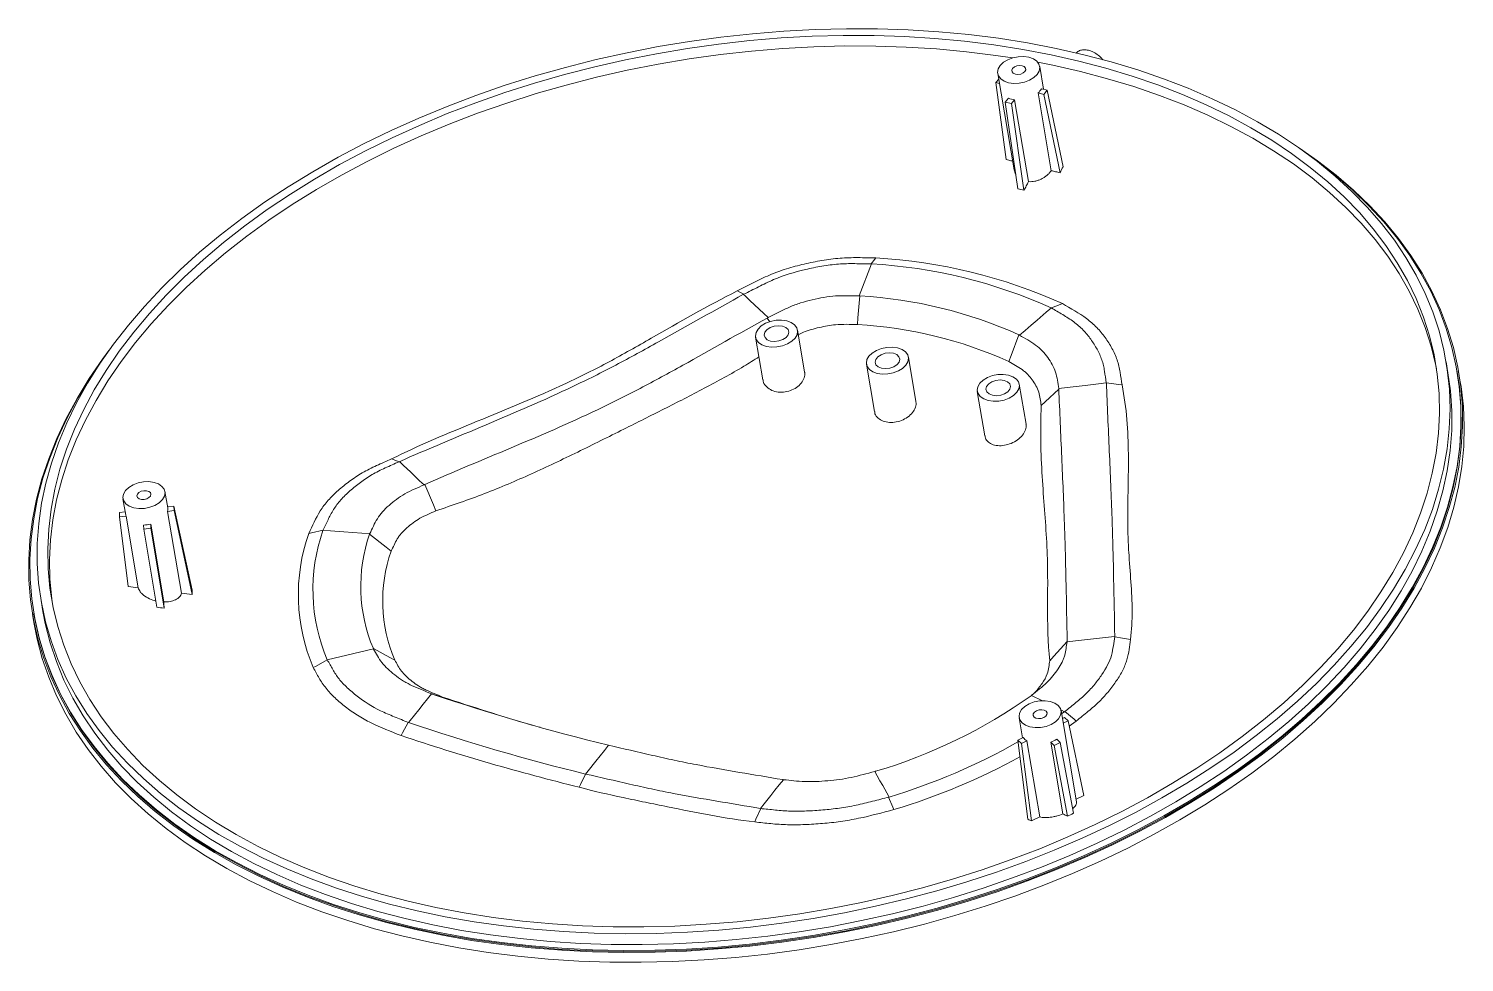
# Model space of a CAD drawing. Header units: inches. Extents: x -602 to 2189, y 557 to 1254.
# Drawn here: x 1111.8 to 1253.5, y 737.3 to 829.5 of the extents above; entities that cross this region are included whole.
import ezdxf

# ---------------------------------------------------------------- set-up
doc = ezdxf.new("R2010")
doc.units = ezdxf.units.IN

msp = doc.modelspace()

# ---------------------------------------------------------------- linework, layer by layer
at = {"color": 7, "linetype": 'Continuous', "lineweight": 15}
for p, q in [((1207.462, 825.054), (1209.077, 815.55)), ((1211.986, 823.501), (1211.602, 825.757)), ((1207.556, 824.498), (1207.28, 824.151)), ((1207.28, 824.151), (1207.63, 824.066)), ((1208.282, 816.559), (1207.28, 824.151)), ((1212.336, 823.416), (1211.774, 823.553)), ((1212.002, 822.997), (1212.336, 823.416)), ((1213.905, 815.847), (1212.336, 823.416)), ((1208.515, 822.618), (1208.206, 822.231)), ((1208.206, 822.231), (1208.814, 822.082)), ((1209.442, 813.675), (1208.206, 822.231)), ((1208.814, 822.082), (1209.123, 822.47)), ((1210.05, 813.526), (1208.814, 822.082)), ((1210.499, 814.376), (1209.123, 822.47)), ((1212.744, 815.458), (1211.439, 823.134)), ((1211.439, 823.134), (1212.002, 822.997)), ((1213.606, 815.257), (1212.002, 822.997)), ((1194.993, 806.258), (1193.775, 803.1)), ((1184.712, 800.913), (1184.948, 800.527)), ((1188.393, 795.604), (1187.692, 799.724)), ((1183.552, 799.02), (1184.269, 794.799)), ((1199.38, 792.68), (1198.638, 797.048)), ((1251.906, 795.509), (1251.723, 796.591)), ((1194.497, 796.344), (1195.289, 791.686)), ((1252.822, 795.554), (1252.804, 795.662)), ((1253.125, 794.604), (1252.96, 795.577)), ((1205.443, 793.668), (1206.192, 789.262)), ((1210.253, 790.437), (1209.584, 794.372)), ((1125.516, 782.155), (1125.24, 783.777)), ((1121.1, 783.073), (1121.375, 781.451)), ((1126.132, 782.335), (1125.498, 782.261)), ((1126.147, 781.898), (1126.132, 782.335)), ((1127.921, 774.048), (1126.132, 782.335)), ((1121.32, 781.775), (1120.745, 781.708)), ((1120.745, 781.708), (1120.759, 781.271)), ((1120.759, 781.271), (1121.401, 781.345)), ((1121.616, 774.387), (1120.759, 781.271)), ((1122.606, 774.256), (1121.401, 781.345)), ((1125.505, 781.823), (1126.147, 781.898)), ((1126.881, 773.73), (1125.505, 781.823)), ((1127.936, 773.611), (1126.147, 781.898)), ((1123.142, 780.469), (1123.155, 780.065)), ((1123.155, 780.065), (1123.849, 780.146)), ((1124.436, 772.357), (1123.155, 780.065)), ((1125.14, 772.874), (1123.836, 780.55)), ((1123.849, 780.146), (1123.836, 780.55)), ((1125.159, 772.263), (1123.849, 780.146)), ((1113.012, 773.013), (1113.196, 771.932)), ((1112.179, 771.648), (1112.345, 770.675)), ((1112.299, 771.78), (1112.317, 771.672)), ((1141.265, 767.175), (1145.841, 768.233)), ((1209.573, 761.444), (1209.911, 759.455)), ((1215.243, 753.15), (1213.713, 762.148)), ((1214.085, 762.05), (1213.769, 761.822)), ((1214.044, 761.464), (1213.846, 761.367)), ((1213.926, 760.894), (1214.403, 761.125)), ((1214.403, 761.125), (1214.044, 761.464)), ((1215.965, 753.769), (1214.403, 761.125)), ((1215.211, 761.12), (1214.51, 760.619)), ((1209.983, 759.49), (1209.434, 759.223)), ((1209.434, 759.223), (1209.794, 758.885)), ((1210.443, 751.414), (1209.434, 759.223)), ((1209.794, 758.885), (1210.342, 759.152)), ((1210.781, 751.249), (1209.794, 758.885)), ((1211.618, 751.645), (1210.342, 759.152)), ((1213.89, 751.94), (1212.685, 759.029)), ((1212.685, 759.029), (1213.017, 758.717)), ((1213.017, 758.717), (1213.611, 759.005)), ((1214.34, 751.719), (1213.017, 758.717)), ((1213.611, 759.005), (1213.279, 759.318)), ((1214.934, 752.008), (1213.611, 759.005)), ((1215.202, 753.388), (1215.965, 753.769))]:
    msp.add_line(p, q, dxfattribs=at)
at = {"color": 8, "linetype": 'Continuous', "lineweight": 15}
for p, q in [((1211.874, 763.111), (1210.788, 763.646)), ((1214.063, 762.034), (1213.739, 762.194))]:
    msp.add_line(p, q, dxfattribs=at)
at = {"color": 7, "linetype": 'Continuous', "lineweight": 15, "flags": 128}
for points in [[(1215.968, 826.912), (1213.212, 827.536), (1210.395, 828.075), (1207.522, 828.528), (1204.6, 828.894), (1201.633, 829.173), (1198.628, 829.363), (1195.591, 829.465), (1192.527, 829.479), (1189.443, 829.403), (1186.346, 829.239), (1183.24, 828.987), (1180.133, 828.648), (1177.03, 828.221), (1173.937, 827.708), (1170.862, 827.109), (1167.809, 826.427), (1164.785, 825.662), (1161.796, 824.816), (1158.848, 823.891), (1155.947, 822.888), (1153.098, 821.809), (1150.307, 820.657), (1147.58, 819.433), (1144.922, 818.141), (1142.338, 816.783), (1139.834, 815.361), (1137.414, 813.879), (1135.083, 812.338), (1132.846, 810.744), (1130.708, 809.097), (1128.672, 807.403), (1126.743, 805.663), (1124.924, 803.882), (1123.219, 802.063), (1121.632, 800.21), (1120.165, 798.327), (1118.822, 796.416), (1117.605, 794.483), (1116.517, 792.53), (1115.559, 790.562), (1114.734, 788.582), (1114.043, 786.595), (1113.488, 784.605), (1113.069, 782.614), (1112.788, 780.628), (1112.646, 778.651), (1112.642, 776.685), (1112.776, 774.736), (1113.048, 772.807), (1113.458, 770.901), (1114.005, 769.024), (1114.687, 767.177), (1115.504, 765.365), (1116.454, 763.592), (1117.534, 761.862), (1118.743, 760.176), (1120.079, 758.54), (1121.538, 756.956), (1123.118, 755.427), (1124.816, 753.956), (1126.628, 752.547), (1128.55, 751.201), (1130.58, 749.923), (1132.712, 748.713), (1134.943, 747.575), (1137.268, 746.511), (1139.682, 745.524), (1142.181, 744.614), (1144.76, 743.784), (1147.414, 743.035), (1150.137, 742.369), (1152.924, 741.788), (1155.77, 741.292), (1158.668, 740.882), (1161.613, 740.56), (1164.6, 740.325), (1167.622, 740.179), (1170.673, 740.121), (1173.747, 740.152), (1176.839, 740.272), (1179.941, 740.48), (1183.049, 740.776), (1186.154, 741.159), (1189.253, 741.629), (1192.338, 742.185), (1195.403, 742.825), (1198.442, 743.549), (1201.449, 744.355), (1204.418, 745.241), (1207.343, 746.205), (1210.219, 747.247), (1213.04, 748.362), (1215.8, 749.55), (1218.493, 750.808), (1221.115, 752.134), (1223.659, 753.524), (1226.122, 754.977), (1228.498, 756.488), (1230.782, 758.056), (1232.97, 759.677), (1235.058, 761.348), (1237.041, 763.066), (1238.915, 764.826), (1240.677, 766.627), (1242.324, 768.463), (1243.851, 770.332), (1245.257, 772.229), (1246.537, 774.152), (1247.69, 776.096), (1248.713, 778.057), (1249.605, 780.031), (1250.363, 782.015), (1250.986, 784.004), (1251.473, 785.995), (1251.823, 787.983), (1252.035, 789.966), (1252.108, 791.938), (1252.043, 793.896), (1251.84, 795.835), (1251.499, 797.753), (1251.02, 799.645), (1250.406, 801.508), (1249.656, 803.337), (1248.772, 805.13), (1247.757, 806.882), (1246.612, 808.591), (1245.339, 810.252), (1243.941, 811.863), (1242.421, 813.42), (1240.782, 814.92), (1239.027, 816.361), (1237.159, 817.738), (1235.183, 819.051), (1233.102, 820.295), (1230.92, 821.469), (1228.641, 822.57), (1226.271, 823.596), (1223.813, 824.545), (1221.274, 825.415), (1218.657, 826.205), (1215.968, 826.912)], [(1215.466, 826.284), (1212.732, 826.902), (1209.936, 827.436), (1207.086, 827.884), (1204.185, 828.245), (1201.24, 828.519), (1198.258, 828.704), (1195.243, 828.801), (1192.202, 828.81), (1189.142, 828.73), (1186.068, 828.561), (1182.986, 828.305), (1179.904, 827.96), (1176.826, 827.529), (1173.759, 827.012), (1170.71, 826.41), (1167.684, 825.724), (1164.688, 824.955), (1161.728, 824.106), (1158.808, 823.178), (1155.937, 822.172), (1153.118, 821.091), (1150.359, 819.937), (1147.664, 818.712), (1145.039, 817.419), (1142.489, 816.06), (1140.019, 814.638), (1137.635, 813.156), (1135.341, 811.617), (1133.141, 810.025), (1131.041, 808.381), (1129.044, 806.69), (1127.154, 804.954), (1125.375, 803.178), (1123.712, 801.365), (1122.166, 799.519), (1120.742, 797.643), (1119.442, 795.742), (1118.268, 793.818), (1117.224, 791.876), (1116.31, 789.92), (1115.53, 787.953), (1114.885, 785.98), (1114.375, 784.005), (1114.002, 782.032), (1113.767, 780.063), (1113.67, 778.105), (1113.711, 776.16), (1113.891, 774.232), (1114.209, 772.326), (1114.663, 770.445), (1115.255, 768.593), (1115.981, 766.773), (1116.841, 764.99), (1117.833, 763.246), (1118.955, 761.546), (1120.205, 759.893), (1121.579, 758.29), (1123.077, 756.741), (1124.693, 755.247), (1126.426, 753.814), (1128.272, 752.443), (1130.226, 751.137), (1132.285, 749.898), (1134.446, 748.73), (1136.702, 747.635), (1139.051, 746.615), (1141.487, 745.671), (1144.006, 744.807), (1146.601, 744.022), (1149.269, 743.32), (1152.003, 742.702), (1154.798, 742.168), (1157.649, 741.72), (1160.55, 741.359), (1163.495, 741.085), (1166.477, 740.9), (1169.492, 740.803), (1172.532, 740.794), (1175.593, 740.874), (1178.667, 741.043), (1181.748, 741.299), (1184.831, 741.644), (1187.909, 742.075), (1190.975, 742.592), (1194.025, 743.194), (1197.05, 743.88), (1200.047, 744.649), (1203.007, 745.498), (1205.926, 746.427), (1208.798, 747.432), (1211.616, 748.513), (1214.376, 749.667), (1217.071, 750.892), (1219.696, 752.185), (1222.246, 753.544), (1224.715, 754.966), (1227.1, 756.448), (1229.394, 757.987), (1231.594, 759.58), (1233.694, 761.223), (1235.691, 762.915), (1237.581, 764.65), (1239.359, 766.426), (1241.023, 768.239), (1242.569, 770.085), (1243.993, 771.961), (1245.293, 773.863), (1246.467, 775.786), (1247.511, 777.728), (1248.424, 779.684), (1249.205, 781.651), (1249.85, 783.624), (1250.36, 785.599), (1250.733, 787.573), (1250.968, 789.541), (1251.065, 791.499), (1251.023, 793.444), (1250.844, 795.372), (1250.526, 797.278), (1250.071, 799.159), (1249.48, 801.011), (1248.754, 802.831), (1247.894, 804.614), (1246.902, 806.358), (1245.78, 808.058), (1244.53, 809.711), (1243.155, 811.314), (1241.658, 812.864), (1240.041, 814.357), (1238.309, 815.79), (1236.463, 817.161), (1234.509, 818.467), (1232.449, 819.706), (1230.289, 820.874), (1228.032, 821.969), (1225.684, 822.989), (1223.248, 823.933), (1220.729, 824.798), (1218.134, 825.582), (1215.466, 826.284)], [(1208.91, 826.597), (1207.262, 826.845), (1204.361, 827.206), (1201.417, 827.48), (1198.434, 827.665), (1195.42, 827.762), (1192.379, 827.771), (1189.319, 827.691), (1186.245, 827.522), (1183.163, 827.266), (1180.08, 826.921), (1177.003, 826.49), (1173.936, 825.973), (1170.887, 825.371), (1167.861, 824.685), (1164.865, 823.916), (1161.904, 823.067), (1158.985, 822.138), (1156.113, 821.133), (1153.295, 820.052), (1150.536, 818.898), (1147.841, 817.673), (1145.215, 816.38), (1142.666, 815.021), (1140.196, 813.599), (1137.812, 812.117), (1135.517, 810.578), (1133.318, 808.985), (1131.217, 807.342), (1129.22, 805.65), (1127.331, 803.915), (1125.552, 802.139), (1123.888, 800.326), (1122.343, 798.48), (1120.918, 796.604), (1119.618, 794.702), (1118.445, 792.779), (1117.4, 790.837), (1116.487, 788.881), (1115.707, 786.914), (1115.061, 784.941), (1114.551, 782.966), (1114.179, 780.992), (1113.944, 779.024), (1113.847, 777.066), (1113.888, 775.121), (1114.068, 773.193), (1114.141, 772.671)], [(1210.535, 826.662), (1210.029, 826.735), (1209.489, 826.717), (1208.951, 826.61), (1208.454, 826.42), (1208.03, 826.162), (1207.708, 825.851), (1207.51, 825.511), (1207.451, 825.163), (1207.533, 824.832), (1207.751, 824.54), (1208.091, 824.307), (1208.529, 824.148), (1209.035, 824.076), (1209.576, 824.094), (1210.113, 824.201), (1210.61, 824.391), (1211.035, 824.649), (1211.356, 824.959), (1211.554, 825.3), (1211.613, 825.648), (1211.531, 825.979), (1211.313, 826.271), (1210.973, 826.504), (1210.535, 826.662)], [(1209.866, 825.824), (1209.608, 825.849), (1209.339, 825.807), (1209.098, 825.703), (1208.924, 825.554), (1208.842, 825.382), (1208.866, 825.214), (1208.991, 825.075), (1209.198, 824.986), (1209.456, 824.961), (1209.726, 825.004), (1209.966, 825.108), (1210.14, 825.257), (1210.222, 825.428), (1210.199, 825.597), (1210.074, 825.736), (1209.866, 825.824)], [(1215.643, 825.245), (1212.908, 825.863), (1211.416, 826.16)], [(1250.771, 795.894), (1250.703, 796.239), (1250.248, 798.12), (1249.657, 799.972), (1248.93, 801.792), (1248.07, 803.575), (1247.078, 805.319), (1245.956, 807.019), (1244.707, 808.672), (1243.332, 810.275), (1241.835, 811.824), (1240.218, 813.318), (1238.485, 814.751), (1236.64, 816.122), (1234.685, 817.428), (1232.626, 818.667), (1230.466, 819.834), (1228.209, 820.93), (1225.86, 821.95), (1223.424, 822.894), (1220.906, 823.758), (1218.31, 824.543), (1215.643, 825.245)], [(1119.709, 797.7), (1119.09, 796.861), (1117.767, 794.93), (1116.571, 792.977), (1115.504, 791.005), (1114.569, 789.019), (1113.767, 787.023), (1113.099, 785.019), (1112.567, 783.013), (1112.172, 781.008), (1111.915, 779.009), (1111.796, 777.018), (1111.816, 775.04), (1111.974, 773.079), (1112.271, 771.138), (1112.705, 769.222), (1113.275, 767.334), (1113.982, 765.478), (1114.822, 763.658), (1115.795, 761.876), (1116.899, 760.137), (1118.131, 758.444), (1119.49, 756.8), (1120.971, 755.209), (1122.574, 753.673), (1124.294, 752.196), (1126.127, 750.78), (1128.072, 749.429), (1130.123, 748.145), (1132.276, 746.929), (1134.528, 745.786), (1136.874, 744.717), (1139.31, 743.724), (1141.83, 742.809), (1144.43, 741.973), (1147.104, 741.22), (1149.848, 740.549), (1152.656, 739.962), (1155.523, 739.461), (1158.442, 739.047), (1161.409, 738.719), (1164.417, 738.479), (1167.46, 738.328), (1170.533, 738.266), (1173.63, 738.292), (1176.744, 738.406), (1179.87, 738.61), (1183.001, 738.901), (1186.131, 739.28), (1189.254, 739.745), (1192.364, 740.297), (1195.454, 740.933), (1198.52, 741.653), (1201.554, 742.454), (1204.552, 743.337), (1207.506, 744.298), (1210.411, 745.336), (1213.262, 746.449), (1216.053, 747.635), (1218.778, 748.891), (1221.433, 750.215), (1224.011, 751.605), (1226.508, 753.057), (1228.92, 754.569), (1231.24, 756.138), (1233.466, 757.76), (1235.591, 759.433), (1237.613, 761.154), (1239.528, 762.918), (1241.33, 764.723), (1243.018, 766.565), (1244.588, 768.44), (1246.036, 770.345), (1247.36, 772.276), (1248.557, 774.229), (1249.625, 776.201), (1250.562, 778.186), (1251.365, 780.183), (1252.034, 782.186), (1252.568, 784.192), (1252.964, 786.197), (1253.222, 788.197), (1253.342, 790.188), (1253.324, 792.166), (1253.167, 794.127), (1252.872, 796.068), (1252.439, 797.984), (1251.87, 799.873), (1251.165, 801.729), (1250.326, 803.55), (1249.354, 805.332), (1248.252, 807.071), (1247.02, 808.765), (1245.663, 810.409), (1244.183, 812.001), (1242.581, 813.537), (1240.863, 815.015), (1239.03, 816.431), (1237.246, 817.678)], [(1118.851, 796.459), (1117.849, 794.974), (1116.659, 793.026), (1115.597, 791.059), (1114.667, 789.078), (1113.869, 787.086), (1113.206, 785.088), (1112.678, 783.087), (1112.286, 781.087), (1112.032, 779.093), (1111.916, 777.108), (1111.938, 775.135), (1112.098, 773.179), (1112.395, 771.244), (1112.83, 769.333), (1113.401, 767.451), (1114.107, 765.6), (1114.947, 763.785), (1115.919, 762.008), (1117.021, 760.274), (1118.251, 758.586), (1119.607, 756.947), (1121.086, 755.36), (1122.685, 753.829), (1124.401, 752.356), (1126.231, 750.944), (1128.171, 749.597), (1130.217, 748.316), (1132.366, 747.105), (1134.612, 745.965), (1136.952, 744.898), (1139.382, 743.908), (1141.896, 742.995), (1144.489, 742.162), (1147.156, 741.411), (1149.893, 740.742), (1152.694, 740.157), (1155.553, 739.657), (1158.464, 739.243), (1161.423, 738.916), (1164.423, 738.677), (1167.459, 738.526), (1170.524, 738.463), (1173.612, 738.488), (1176.718, 738.602), (1179.835, 738.804), (1182.958, 739.094), (1186.08, 739.471), (1189.195, 739.935), (1192.297, 740.484), (1195.38, 741.118), (1198.438, 741.835), (1201.465, 742.634), (1204.455, 743.513), (1207.402, 744.471), (1210.3, 745.505), (1213.144, 746.614), (1215.929, 747.796), (1218.648, 749.048), (1221.297, 750.368), (1223.87, 751.752), (1226.362, 753.2), (1228.769, 754.707), (1231.085, 756.27), (1233.306, 757.888), (1235.428, 759.556), (1237.447, 761.271), (1239.359, 763.03), (1241.159, 764.829), (1242.845, 766.665), (1244.413, 768.535), (1245.86, 770.434), (1247.184, 772.36), (1248.381, 774.307), (1249.45, 776.273), (1250.387, 778.253), (1251.192, 780.245), (1251.863, 782.242), (1252.399, 784.243), (1252.798, 786.243), (1253.06, 788.238), (1253.183, 790.224), (1253.169, 792.197), (1253.017, 794.154), (1252.727, 796.09), (1252.3, 798.003), (1251.737, 799.887), (1251.038, 801.74), (1250.206, 803.557), (1249.241, 805.336), (1248.146, 807.072), (1246.923, 808.763), (1245.574, 810.405), (1244.101, 811.995), (1242.509, 813.529), (1240.799, 815.005), (1238.976, 816.42), (1238.465, 816.791)], [(1195.414, 806.849), (1195.322, 806.732), (1194.953, 806.26)], [(1181.755, 803.598), (1182.077, 803.433), (1182.399, 803.269)], [(1182.363, 803.249), (1182.533, 803.089), (1182.992, 802.657), (1183.451, 802.225), (1183.91, 801.792), (1184.369, 801.36), (1184.802, 800.952)], [(1193.833, 803.1), (1193.656, 800.915), (1193.604, 800.275)], [(1213.851, 802.34), (1213.637, 802.252), (1212.778, 801.901)], [(1212.749, 801.915), (1212.247, 801.484), (1211.349, 800.713), (1210.751, 800.199), (1210.153, 799.686), (1209.615, 799.224)], [(1184.619, 798.115), (1184.181, 798.273), (1183.841, 798.506), (1183.623, 798.799), (1183.541, 799.13), (1183.6, 799.478), (1183.798, 799.818), (1184.119, 800.128), (1184.544, 800.387), (1185.041, 800.576), (1185.578, 800.684), (1186.119, 800.702), (1186.625, 800.629), (1187.063, 800.471), (1187.403, 800.238), (1187.621, 799.946), (1187.703, 799.614), (1187.644, 799.267), (1187.446, 798.926), (1187.125, 798.616), (1186.7, 798.357), (1186.203, 798.168), (1185.666, 798.06), (1185.125, 798.042), (1184.619, 798.115)], [(1185.037, 798.639), (1184.708, 798.772), (1184.49, 798.978), (1184.408, 799.231), (1184.472, 799.501), (1184.676, 799.756), (1184.993, 799.964), (1185.386, 800.101), (1185.808, 800.15), (1186.207, 800.105), (1186.536, 799.972), (1186.754, 799.767), (1186.836, 799.513), (1186.772, 799.243), (1186.568, 798.989), (1186.251, 798.78), (1185.858, 798.643), (1185.436, 798.594), (1185.037, 798.639)], [(1195.565, 795.439), (1195.127, 795.597), (1194.787, 795.831), (1194.569, 796.123), (1194.486, 796.454), (1194.546, 796.802), (1194.743, 797.142), (1195.065, 797.452), (1195.489, 797.711), (1195.987, 797.9), (1196.524, 798.008), (1197.064, 798.026), (1197.571, 797.953), (1198.009, 797.795), (1198.348, 797.562), (1198.567, 797.27), (1198.649, 796.939), (1198.589, 796.591), (1198.392, 796.25), (1198.07, 795.94), (1197.646, 795.682), (1197.148, 795.492), (1196.611, 795.385), (1196.071, 795.367), (1195.565, 795.439)], [(1209.557, 799.259), (1208.783, 797.22), (1208.557, 796.623)], [(1195.983, 795.963), (1195.654, 796.096), (1195.435, 796.302), (1195.354, 796.555), (1195.418, 796.825), (1195.621, 797.08), (1195.939, 797.288), (1196.332, 797.425), (1196.754, 797.474), (1197.153, 797.43), (1197.481, 797.296), (1197.7, 797.091), (1197.782, 796.838), (1197.717, 796.567), (1197.514, 796.313), (1197.197, 796.104), (1196.804, 795.967), (1196.382, 795.918), (1195.983, 795.963)], [(1112.317, 771.672), (1112.409, 771.162), (1112.842, 769.25), (1113.411, 767.366), (1114.116, 765.513), (1114.955, 763.696), (1115.926, 761.918), (1117.028, 760.183), (1118.258, 758.493), (1119.614, 756.853), (1121.092, 755.264), (1122.692, 753.732), (1124.408, 752.257), (1126.238, 750.845), (1128.179, 749.496), (1130.226, 748.214), (1132.375, 747.001), (1134.623, 745.86), (1136.964, 744.793), (1139.395, 743.802), (1141.91, 742.889), (1144.505, 742.055), (1147.174, 741.303), (1149.912, 740.633), (1152.715, 740.048), (1155.575, 739.548), (1158.489, 739.134), (1161.45, 738.807), (1164.452, 738.568), (1167.489, 738.417), (1170.557, 738.354), (1173.647, 738.38), (1176.755, 738.495), (1179.875, 738.698), (1182.999, 738.989), (1186.123, 739.367), (1189.24, 739.831), (1192.344, 740.382), (1195.428, 741.016), (1198.488, 741.735), (1201.516, 742.535), (1204.508, 743.416), (1207.456, 744.375), (1210.356, 745.411), (1213.201, 746.522), (1215.986, 747.705), (1218.706, 748.959), (1221.356, 750.28), (1223.929, 751.667), (1226.421, 753.116), (1228.828, 754.625), (1231.144, 756.191), (1233.365, 757.81), (1235.487, 759.48), (1237.505, 761.197), (1239.415, 762.958), (1241.214, 764.759), (1242.899, 766.597), (1244.465, 768.469), (1245.911, 770.37), (1247.232, 772.297), (1248.427, 774.246), (1249.493, 776.214), (1250.428, 778.196), (1251.23, 780.189), (1251.898, 782.188), (1252.43, 784.19), (1252.825, 786.191), (1253.083, 788.187), (1253.203, 790.174), (1253.185, 792.148), (1253.029, 794.105), (1252.822, 795.554)], [(1113.196, 771.932), (1113.427, 770.736), (1113.907, 768.846), (1114.524, 766.986), (1115.275, 765.158), (1116.16, 763.367), (1117.176, 761.617), (1118.322, 759.911), (1119.595, 758.251), (1120.993, 756.643), (1122.513, 755.087), (1124.152, 753.589), (1125.907, 752.15), (1127.774, 750.774), (1129.749, 749.463), (1131.829, 748.221), (1134.01, 747.048), (1136.287, 745.948), (1138.656, 744.923), (1141.111, 743.975), (1143.649, 743.106), (1146.264, 742.317), (1148.951, 741.61), (1151.704, 740.987), (1154.519, 740.449), (1157.389, 739.996), (1160.309, 739.63), (1163.273, 739.351), (1166.276, 739.16), (1169.31, 739.058), (1172.371, 739.044), (1175.452, 739.118), (1178.547, 739.282), (1181.65, 739.533), (1184.755, 739.871), (1187.855, 740.297), (1190.945, 740.809), (1194.018, 741.405), (1197.069, 742.086), (1200.091, 742.849), (1203.078, 743.693), (1206.024, 744.617), (1208.924, 745.618), (1211.771, 746.694), (1214.561, 747.844), (1217.287, 749.065), (1219.944, 750.355), (1222.528, 751.711), (1225.032, 753.13), (1227.451, 754.61), (1229.782, 756.148), (1232.019, 757.74), (1234.158, 759.384), (1236.195, 761.076), (1238.126, 762.813), (1239.946, 764.591), (1241.652, 766.407), (1243.242, 768.258), (1244.711, 770.139), (1246.057, 772.047), (1247.277, 773.979), (1248.369, 775.929), (1249.33, 777.895), (1250.159, 779.873), (1250.854, 781.858), (1251.413, 783.847), (1251.836, 785.836), (1252.122, 787.82), (1252.27, 789.796), (1252.279, 791.761), (1252.151, 793.709), (1251.906, 795.509)], [(1206.51, 792.763), (1206.072, 792.922), (1205.733, 793.155), (1205.514, 793.447), (1205.432, 793.778), (1205.492, 794.126), (1205.689, 794.466), (1206.011, 794.777), (1206.435, 795.035), (1206.933, 795.225), (1207.47, 795.332), (1208.01, 795.35), (1208.516, 795.277), (1208.954, 795.119), (1209.294, 794.886), (1209.513, 794.594), (1209.595, 794.263), (1209.535, 793.915), (1209.338, 793.574), (1209.016, 793.264), (1208.592, 793.006), (1208.094, 792.816), (1207.557, 792.709), (1207.017, 792.691), (1206.51, 792.763)], [(1112.345, 770.675), (1112.635, 769.209), (1113.137, 767.306), (1113.775, 765.434), (1114.549, 763.594), (1115.455, 761.793), (1116.494, 760.032), (1117.662, 758.315), (1118.958, 756.646), (1120.378, 755.027), (1121.921, 753.463), (1123.582, 751.956), (1125.359, 750.509), (1127.249, 749.125), (1129.247, 747.806), (1131.35, 746.556), (1133.554, 745.376), (1135.854, 744.27), (1138.245, 743.238), (1140.724, 742.283), (1143.285, 741.408), (1145.923, 740.613), (1148.633, 739.901), (1151.41, 739.272), (1154.249, 738.728), (1157.143, 738.27), (1160.087, 737.898), (1163.075, 737.615), (1166.102, 737.419), (1169.162, 737.312), (1172.248, 737.294), (1175.354, 737.365), (1178.476, 737.524), (1181.605, 737.772), (1184.737, 738.107), (1187.864, 738.529), (1190.982, 739.038), (1194.084, 739.632), (1197.163, 740.311), (1200.214, 741.072), (1203.231, 741.915), (1206.207, 742.837), (1209.138, 743.837), (1212.017, 744.913), (1214.839, 746.064), (1217.598, 747.285), (1220.289, 748.576), (1222.906, 749.934), (1225.444, 751.355), (1227.899, 752.838), (1230.266, 754.379), (1232.539, 755.976), (1234.715, 757.624), (1236.79, 759.322), (1238.758, 761.065), (1240.617, 762.851), (1242.362, 764.675), (1243.991, 766.534), (1245.5, 768.425), (1246.886, 770.344), (1248.146, 772.287), (1249.278, 774.25), (1250.28, 776.23), (1251.15, 778.222), (1251.886, 780.222), (1252.487, 782.228), (1252.951, 784.234), (1253.277, 786.237), (1253.466, 788.233), (1253.516, 790.218), (1253.427, 792.189), (1253.2, 794.14), (1253.125, 794.604)], [(1206.928, 793.287), (1206.6, 793.42), (1206.381, 793.626), (1206.299, 793.879), (1206.364, 794.149), (1206.567, 794.404), (1206.884, 794.612), (1207.278, 794.749), (1207.699, 794.798), (1208.098, 794.754), (1208.427, 794.62), (1208.646, 794.415), (1208.728, 794.162), (1208.663, 793.892), (1208.46, 793.637), (1208.142, 793.428), (1207.749, 793.291), (1207.328, 793.242), (1206.928, 793.287)], [(1213.487, 793.897), (1212.148, 792.631), (1211.756, 792.261)], [(1218.177, 794.5), (1217.409, 794.411), (1216.08, 794.256), (1215.193, 794.152), (1214.307, 794.049), (1213.473, 793.952)], [(1219.727, 794.311), (1219.421, 794.352), (1218.176, 794.519)], [(1147.614, 787.001), (1147.761, 786.946), (1148.361, 786.721)], [(1148.384, 786.73), (1148.782, 786.356), (1149.471, 785.708), (1149.931, 785.276), (1150.391, 784.844), (1150.823, 784.438)], [(1121.089, 783.183), (1121.171, 782.851), (1121.389, 782.559), (1121.729, 782.326), (1122.167, 782.168), (1122.673, 782.095), (1123.214, 782.113), (1123.751, 782.221), (1124.248, 782.41), (1124.673, 782.669), (1124.994, 782.979), (1125.192, 783.319), (1125.251, 783.667), (1125.169, 783.998), (1124.951, 784.29), (1124.611, 784.524), (1124.173, 784.682), (1123.667, 784.754), (1123.127, 784.736), (1122.589, 784.629), (1122.092, 784.44), (1121.668, 784.181), (1121.346, 783.871), (1121.148, 783.53), (1121.089, 783.183)], [(1122.476, 783.344), (1122.535, 783.183), (1122.69, 783.059), (1122.918, 782.99), (1123.185, 782.988), (1123.449, 783.052), (1123.671, 783.173), (1123.817, 783.332), (1123.864, 783.506), (1123.805, 783.667), (1123.65, 783.791), (1123.422, 783.86), (1123.156, 783.862), (1122.891, 783.798), (1122.669, 783.677), (1122.524, 783.518), (1122.476, 783.344)], [(1150.89, 784.475), (1151.747, 782.464), (1151.997, 781.877)], [(1121.401, 781.345), (1121.386, 781.398), (1121.375, 781.451)], [(1139.447, 779.649), (1139.728, 779.713), (1140.853, 779.968)], [(1140.844, 779.942), (1141.585, 779.891), (1142.909, 779.8), (1143.792, 779.739), (1144.675, 779.678), (1145.468, 779.624)], [(1145.442, 779.569), (1147.089, 778.271), (1147.571, 777.891)], [(1145.82, 768.266), (1147.453, 767.396), (1147.931, 767.142)], [(1214.313, 768.983), (1212.982, 767.508), (1212.592, 767.077)], [(1219.011, 769.472), (1218.683, 769.434), (1217.797, 769.331), (1216.91, 769.228), (1216.024, 769.125), (1215.138, 769.022), (1214.301, 768.925)], [(1220.562, 769.165), (1219.787, 769.306), (1219.011, 769.447)], [(1139.884, 766.393), (1140.162, 766.544), (1141.275, 767.151)], [(1149.289, 760.969), (1149.457, 761.179), (1149.88, 761.709), (1150.303, 762.238), (1150.726, 762.768), (1151.149, 763.298), (1151.559, 763.811)], [(1151.629, 763.781), (1152.426, 763.555), (1152.658, 763.489)], [(1212.721, 760.781), (1213.145, 761.04), (1213.467, 761.35), (1213.665, 761.691), (1213.724, 762.038), (1213.642, 762.37), (1213.424, 762.662), (1213.084, 762.895), (1212.646, 763.053), (1212.14, 763.126), (1211.599, 763.108), (1211.062, 763), (1210.565, 762.811), (1210.14, 762.552), (1209.819, 762.242), (1209.621, 761.902), (1209.562, 761.554), (1209.644, 761.223), (1209.862, 760.931), (1210.202, 760.697), (1210.64, 760.539), (1211.146, 760.467), (1211.686, 760.485), (1212.224, 760.592), (1212.721, 760.781)], [(1212.002, 761.458), (1212.202, 761.594), (1212.317, 761.761), (1212.329, 761.933), (1212.236, 762.085), (1212.054, 762.192), (1211.808, 762.239), (1211.538, 762.219), (1211.283, 762.134), (1211.084, 761.998), (1210.969, 761.831), (1210.957, 761.659), (1211.049, 761.508), (1211.232, 761.4), (1211.477, 761.353), (1211.748, 761.373), (1212.002, 761.458)], [(1215.211, 761.12), (1214.988, 761.307), (1214.093, 762.055)], [(1148.56, 759.681), (1148.699, 759.941), (1149.255, 760.981)], [(1166.769, 755.883), (1167.024, 756.202), (1167.782, 757.152), (1168.205, 757.682), (1168.628, 758.211), (1169.033, 758.72)], [(1166.139, 754.589), (1166.261, 754.84), (1166.771, 755.882)], [(1196.728, 753.61), (1196.503, 754.014), (1196.1, 754.736), (1195.831, 755.217), (1195.562, 755.698), (1195.321, 756.131)], [(1184.03, 752.479), (1184.406, 752.95), (1185.042, 753.748), (1185.466, 754.28), (1185.89, 754.812), (1186.296, 755.321)], [(1197.211, 752.372), (1197.107, 752.617), (1196.69, 753.598)], [(1183.465, 751.151), (1183.582, 751.414), (1184.055, 752.475)]]:
    msp.add_lwpolyline(points, dxfattribs=at)
at = {"color": 7, "linetype": 'Continuous', "lineweight": 15}
for centre, radius, start, end in [((1210.439, 824.275), 1.517, 311.23669, 331.58988), ((1209.386, 824.863), 2.407, 248.79176, 263.73335), ((1192.503, 754.998), 51.933, 65.72775, 86.78649), ((1192.137, 756.117), 50.222, 65.76994, 86.77384), ((1191.233, 758.357), 44.819, 65.86792, 86.67471), ((1191.129, 757.715), 42.633, 65.87149, 86.6718), ((1124.68, 782.016), 0.848, 346.85245, 9.41819), ((1123.105, 783.809), 3.341, 270.63878, 282.64072), ((1156.709, 773.583), 18.297, 160.63751, 203.14144), ((1157.535, 774.102), 17.683, 160.71489, 203.12456), ((1160.346, 774.41), 15.772, 160.90746, 202.92962), ((1161.748, 772.985), 15.002, 160.91436, 202.9241), ((1180.449, 806.418), 52.444, 286.56968, 305.29491), ((1178.862, 812.932), 61.954, 286.76075, 299.59084), ((1210.96, 760.167), 1.189, 214.75797, 238.72505), ((1211.758, 761.692), 2.82, 289.20308, 302.64574), ((1178.643, 814.082), 64.442, 286.74629, 298.75664)]:
    msp.add_arc(centre, radius, start, end, dxfattribs=at)
for points, knots in [([(1215.22, 827.061), (1215.225, 827.072), (1215.286, 827.193), (1215.532, 827.326), (1215.935, 827.425), (1216.416, 827.371), (1216.918, 827.185), (1217.383, 826.876), (1217.696, 826.6), (1217.807, 826.431), (1217.821, 826.409)], [0, 0, 0, 0, 0.01557903, 0.17560525, 0.33568723, 0.49654059, 0.65649088, 0.81651736, 0.97659999, 1, 1, 1, 1]), ([(1208.282, 816.559), (1208.371, 816.536), (1208.589, 816.48), (1208.806, 816.424), (1208.934, 816.392)], [0, 0, 0, 0, 0.4121202, 1, 1, 1, 1]), ([(1209.082, 815.551), (1209.096, 815.471), (1209.123, 815.32), (1209.197, 815.187), (1209.232, 815.125)], [0, 0, 0, 0, 0.5289845, 1, 1, 1, 1]), ([(1210.499, 814.376), (1210.601, 814.369), (1210.705, 814.369), (1210.918, 814.383), (1211.026, 814.399), (1211.238, 814.443), (1211.344, 814.472), (1211.553, 814.544), (1211.656, 814.587), (1211.855, 814.684), (1211.951, 814.738), (1212.136, 814.858), (1212.225, 814.924), (1212.392, 815.063), (1212.47, 815.137), (1212.615, 815.292), (1212.683, 815.374), (1212.744, 815.458)], [0, 0, 0, 0, 0.125, 0.125, 0.25, 0.25, 0.375, 0.375, 0.5, 0.5, 0.625, 0.625, 0.75, 0.75, 0.875, 0.875, 1, 1, 1, 1]), ([(1212.744, 815.458), (1212.888, 815.424), (1213.031, 815.39), (1213.319, 815.324), (1213.462, 815.29), (1213.606, 815.257)], [0, 0, 0, 0, 0.5, 0.5, 1, 1, 1, 1]), ([(1181.743, 803.592), (1182.271, 803.851), (1182.791, 804.123), (1183.841, 804.652), (1184.372, 804.91), (1185.191, 805.26), (1185.468, 805.371), (1186.031, 805.578), (1186.318, 805.676), (1187.181, 805.949), (1187.761, 806.105), (1188.929, 806.378), (1189.516, 806.496), (1190.403, 806.644), (1190.699, 806.688), (1191.295, 806.764), (1191.594, 806.795), (1192.486, 806.865), (1193.074, 806.877), (1194.246, 806.87), (1194.83, 806.853), (1195.414, 806.849)], [0, 0, 0, 0, 0.125, 0.125, 0.25, 0.25, 0.3125, 0.3125, 0.375, 0.375, 0.5, 0.5, 0.625, 0.625, 0.6875, 0.6875, 0.75, 0.75, 0.875, 0.875, 1, 1, 1, 1]), ([(1182.377, 803.257), (1182.871, 803.496), (1183.355, 803.748), (1184.332, 804.242), (1184.826, 804.484), (1186.337, 805.131), (1187.389, 805.452), (1189.008, 805.829), (1189.556, 805.939), (1190.644, 806.121), (1191.188, 806.191), (1192, 806.254), (1192.27, 806.267), (1192.809, 806.281), (1193.079, 806.282), (1193.887, 806.276), (1194.424, 806.26), (1194.964, 806.26)], [0, 0, 0, 0, 0.125, 0.125, 0.25, 0.25, 0.5, 0.5, 0.625, 0.625, 0.75, 0.75, 0.8125, 0.8125, 0.875, 0.875, 1, 1, 1, 1]), ([(1147.614, 787.001), (1150.309, 788.328), (1153.166, 789.52), (1158.978, 791.911), (1161.935, 793.109), (1165.545, 794.789), (1166.262, 795.134), (1167.683, 795.847), (1168.387, 796.214), (1170.485, 797.338), (1171.868, 798.12), (1176.026, 800.494), (1178.808, 802.111), (1181.743, 803.592)], [0, 0, 0, 0, 0.25, 0.25, 0.5, 0.5, 0.5625, 0.5625, 0.625, 0.625, 0.75, 0.75, 1, 1, 1, 1]), ([(1148.359, 786.722), (1151.216, 787.975), (1154.08, 789.156), (1159.804, 791.566), (1162.663, 792.794), (1166.22, 794.484), (1166.93, 794.829), (1168.347, 795.538), (1169.053, 795.901), (1171.169, 797.011), (1172.573, 797.779), (1176.777, 800.115), (1179.568, 801.719), (1182.376, 803.257)], [0, 0, 0, 0, 0.25, 0.25, 0.5, 0.5, 0.5625, 0.5625, 0.625, 0.625, 0.75, 0.75, 1, 1, 1, 1]), ([(1184.802, 800.952), (1185.151, 801.124), (1185.494, 801.303), (1186.186, 801.655), (1186.534, 801.828), (1187.073, 802.064), (1187.256, 802.138), (1187.624, 802.275), (1187.81, 802.339), (1188.372, 802.517), (1188.752, 802.618), (1189.52, 802.797), (1189.909, 802.876), (1190.682, 803.006), (1191.068, 803.057), (1191.838, 803.116), (1192.222, 803.12), (1192.989, 803.113), (1193.372, 803.103), (1193.756, 803.101)], [0, 0, 0, 0, 0.125, 0.125, 0.25, 0.25, 0.3125, 0.3125, 0.375, 0.375, 0.5, 0.5, 0.625, 0.625, 0.75, 0.75, 0.875, 0.875, 1, 1, 1, 1]), ([(1213.851, 802.34), (1214.655, 801.845), (1215.498, 801.396), (1216.412, 800.72), (1216.587, 800.579), (1216.923, 800.284), (1217.084, 800.13), (1217.541, 799.656), (1217.813, 799.323), (1218.308, 798.634), (1218.532, 798.278), (1218.832, 797.728), (1218.925, 797.541), (1219.097, 797.16), (1219.174, 796.965), (1219.311, 796.571), (1219.369, 796.371), (1219.467, 795.965), (1219.507, 795.76), (1219.613, 795.14), (1219.663, 794.722), (1219.727, 794.311)], [0, 0, 0, 0, 0.25, 0.25, 0.3125, 0.3125, 0.375, 0.375, 0.5, 0.5, 0.625, 0.625, 0.6875, 0.6875, 0.75, 0.75, 0.8125, 0.8125, 0.875, 0.875, 1, 1, 1, 1]), ([(1150.89, 784.475), (1153.73, 785.718), (1156.578, 786.893), (1162.269, 789.29), (1165.112, 790.511), (1168.649, 792.191), (1169.355, 792.534), (1170.764, 793.239), (1171.466, 793.6), (1173.569, 794.703), (1174.966, 795.466), (1179.146, 797.788), (1181.921, 799.382), (1184.712, 800.913)], [0, 0, 0, 0, 0.25, 0.25, 0.5, 0.5, 0.5625, 0.5625, 0.625, 0.625, 0.75, 0.75, 1, 1, 1, 1]), ([(1212.753, 801.918), (1212.935, 801.802), (1213.12, 801.688), (1213.495, 801.465), (1213.683, 801.354), (1214.245, 801.019), (1214.614, 800.79), (1215.127, 800.415), (1215.291, 800.283), (1215.601, 800.012), (1215.748, 799.871), (1216.167, 799.436), (1216.417, 799.13), (1216.874, 798.492), (1217.082, 798.161), (1217.451, 797.484), (1217.609, 797.137), (1217.794, 796.598), (1217.847, 796.415), (1217.934, 796.043), (1217.97, 795.855), (1218.064, 795.285), (1218.109, 794.899), (1218.176, 794.519)], [0, 0, 0, 0, 0.0625, 0.0625, 0.125, 0.125, 0.25, 0.25, 0.3125, 0.3125, 0.375, 0.375, 0.5, 0.5, 0.625, 0.625, 0.75, 0.75, 0.8125, 0.8125, 0.875, 0.875, 1, 1, 1, 1]), ([(1193.604, 800.275), (1193.244, 800.282), (1192.525, 800.295), (1191.268, 800.268), (1189.833, 799.987), (1188.587, 799.664), (1187.934, 799.348), (1187.77, 799.269)], [0, 0, 0, 0, 0.1842566, 0.3687186, 0.6343091, 0.9080119, 1, 1, 1, 1]), ([(1209.615, 799.224), (1209.878, 799.059), (1210.15, 798.902), (1210.686, 798.582), (1210.953, 798.418), (1211.442, 798.065), (1211.66, 797.873), (1212.055, 797.461), (1212.231, 797.243), (1212.555, 796.788), (1212.704, 796.551), (1212.967, 796.068), (1213.08, 795.82), (1213.253, 795.307), (1213.307, 795.039), (1213.394, 794.497), (1213.429, 794.223), (1213.473, 793.952)], [0, 0, 0, 0, 0.125, 0.125, 0.25, 0.25, 0.375, 0.375, 0.5, 0.5, 0.625, 0.625, 0.75, 0.75, 0.875, 0.875, 1, 1, 1, 1]), ([(1183.884, 797.067), (1183.392, 796.758), (1181.641, 795.657), (1178.493, 793.963), (1174.517, 791.916), (1170.327, 789.835), (1165.995, 787.659), (1161.439, 785.501), (1156.812, 783.506), (1153.603, 782.421), (1151.997, 781.877)], [0, 0, 0, 0, 0.0484578, 0.1725605, 0.2970256, 0.4215707, 0.5657831, 0.7101248, 0.8548576, 1, 1, 1, 1]), ([(1211.756, 792.261), (1211.717, 792.485), (1211.688, 792.711), (1211.617, 793.163), (1211.575, 793.387), (1211.433, 793.818), (1211.338, 794.026), (1211.12, 794.423), (1210.999, 794.615), (1210.733, 794.989), (1210.588, 795.169), (1210.341, 795.425), (1210.253, 795.508), (1210.067, 795.667), (1209.968, 795.742), (1209.659, 795.958), (1209.439, 796.09), (1208.995, 796.353), (1208.772, 796.484), (1208.557, 796.623)], [0, 0, 0, 0, 0.125, 0.125, 0.25, 0.25, 0.375, 0.375, 0.5, 0.5, 0.625, 0.625, 0.6875, 0.6875, 0.75, 0.75, 0.875, 0.875, 1, 1, 1, 1]), ([(1184.289, 794.801), (1184.289, 794.764), (1184.29, 794.544), (1184.526, 794.189), (1184.981, 793.813), (1185.607, 793.601), (1186.303, 793.57), (1186.999, 793.721), (1187.618, 794.033), (1188.101, 794.476), (1188.376, 795), (1188.446, 795.395), (1188.391, 795.584), (1188.386, 795.603)], [0, 0, 0, 0, 0.0225689, 0.132239, 0.2412014, 0.348743, 0.4548031, 0.5599911, 0.6652846, 0.7715947, 0.879392, 0.9885097, 1, 1, 1, 1]), ([(1213.487, 793.897), (1213.576, 791.693), (1213.678, 789.426), (1213.874, 784.934), (1213.968, 782.709), (1214.06, 780.073), (1214.077, 779.553), (1214.109, 778.533), (1214.123, 778.031), (1214.162, 776.548), (1214.183, 775.587), (1214.241, 772.744), (1214.271, 770.898), (1214.313, 768.983)], [0, 0, 0, 0, 0.25, 0.25, 0.5, 0.5, 0.5625, 0.5625, 0.625, 0.625, 0.75, 0.75, 1, 1, 1, 1]), ([(1218.18, 794.519), (1218.271, 792.305), (1218.373, 790.025), (1218.57, 785.508), (1218.665, 783.271), (1218.758, 780.619), (1218.775, 780.096), (1218.807, 779.069), (1218.821, 778.565), (1218.86, 777.073), (1218.882, 776.107), (1218.939, 773.247), (1218.97, 771.391), (1219.012, 769.463)], [0, 0, 0, 0, 0.25, 0.25, 0.5, 0.5, 0.5625, 0.5625, 0.625, 0.625, 0.75, 0.75, 1, 1, 1, 1]), ([(1219.727, 794.311), (1220.188, 792.035), (1220.329, 789.741), (1220.379, 785.23), (1220.288, 783.012), (1220.295, 780.364), (1220.302, 779.841), (1220.337, 778.81), (1220.363, 778.302), (1220.456, 776.796), (1220.538, 775.817), (1220.737, 772.923), (1220.808, 771.054), (1220.562, 769.173)], [0, 0, 0, 0, 0.25, 0.25, 0.5, 0.5, 0.5625, 0.5625, 0.625, 0.625, 0.75, 0.75, 1, 1, 1, 1]), ([(1195.309, 791.688), (1195.309, 791.652), (1195.308, 791.441), (1195.539, 791.111), (1195.981, 790.772), (1196.591, 790.597), (1197.274, 790.598), (1197.965, 790.774), (1198.588, 791.107), (1199.078, 791.563), (1199.36, 792.089), (1199.433, 792.479), (1199.379, 792.661), (1199.374, 792.678)], [0, 0, 0, 0, 0.0223972, 0.1308876, 0.2380985, 0.344115, 0.4495602, 0.5552964, 0.6620454, 0.7700875, 0.8791423, 0.9884804, 1, 1, 1, 1]), ([(1212.592, 767.077), (1212.387, 768.838), (1212.372, 770.72), (1212.383, 773.669), (1212.392, 774.673), (1212.38, 776.203), (1212.371, 776.717), (1212.34, 777.75), (1212.317, 778.271), (1212.175, 780.888), (1211.981, 783.037), (1211.712, 787.513), (1211.638, 789.834), (1211.756, 792.261)], [0, 0, 0, 0, 0.25, 0.25, 0.375, 0.375, 0.4375, 0.4375, 0.5, 0.5, 0.75, 0.75, 1, 1, 1, 1]), ([(1206.211, 789.263), (1206.21, 789.231), (1206.207, 789.032), (1206.427, 788.73), (1206.852, 788.426), (1207.446, 788.284), (1208.119, 788.313), (1208.809, 788.513), (1209.438, 788.864), (1209.937, 789.332), (1210.225, 789.857), (1210.302, 790.241), (1210.251, 790.417), (1210.245, 790.436)], [0, 0, 0, 0, 0.0204486, 0.1272822, 0.2328404, 0.3379502, 0.4436128, 0.5505773, 0.6590354, 0.7685324, 0.8781448, 0.9868872, 1, 1, 1, 1]), ([(1139.447, 779.649), (1139.812, 780.382), (1140.123, 781.141), (1140.69, 782.042), (1140.813, 782.219), (1141.079, 782.569), (1141.221, 782.742), (1141.672, 783.249), (1142.001, 783.572), (1142.704, 784.196), (1143.077, 784.498), (1143.668, 784.935), (1143.871, 785.078), (1144.29, 785.356), (1144.507, 785.491), (1144.953, 785.751), (1145.182, 785.875), (1145.652, 786.114), (1145.892, 786.228), (1146.623, 786.563), (1147.123, 786.777), (1147.614, 787.001)], [0, 0, 0, 0, 0.25, 0.25, 0.3125, 0.3125, 0.375, 0.375, 0.5, 0.5, 0.625, 0.625, 0.6875, 0.6875, 0.75, 0.75, 0.8125, 0.8125, 0.875, 0.875, 1, 1, 1, 1]), ([(1148.361, 786.721), (1147.911, 786.513), (1147.448, 786.316), (1146.77, 786.006), (1146.546, 785.9), (1146.11, 785.68), (1145.899, 785.565), (1145.286, 785.207), (1144.904, 784.951), (1144.179, 784.414), (1143.833, 784.133), (1143.185, 783.557), (1142.883, 783.261), (1142.339, 782.647), (1142.097, 782.328), (1141.684, 781.664), (1141.51, 781.32), (1141.261, 780.803), (1141.18, 780.63), (1141.014, 780.286), (1140.928, 780.114), (1140.839, 779.943)], [0, 0, 0, 0, 0.125, 0.125, 0.1875, 0.1875, 0.25, 0.25, 0.375, 0.375, 0.5, 0.5, 0.625, 0.625, 0.75, 0.75, 0.875, 0.875, 0.9375, 0.9375, 1, 1, 1, 1]), ([(1145.468, 779.624), (1145.593, 779.868), (1145.707, 780.115), (1145.944, 780.608), (1146.067, 780.854), (1146.358, 781.329), (1146.53, 781.556), (1146.921, 781.994), (1147.138, 782.205), (1147.603, 782.614), (1147.851, 782.814), (1148.368, 783.195), (1148.64, 783.377), (1149.22, 783.711), (1149.534, 783.862), (1150.175, 784.152), (1150.502, 784.292), (1150.823, 784.438)], [0, 0, 0, 0, 0.125, 0.125, 0.25, 0.25, 0.375, 0.375, 0.5, 0.5, 0.625, 0.625, 0.75, 0.75, 0.875, 0.875, 1, 1, 1, 1]), ([(1151.997, 781.877), (1151.733, 781.754), (1151.462, 781.638), (1150.929, 781.398), (1150.667, 781.276), (1150.178, 780.998), (1149.951, 780.846), (1149.526, 780.531), (1149.325, 780.368), (1148.943, 780.033), (1148.764, 779.86), (1148.522, 779.586), (1148.446, 779.493), (1148.304, 779.301), (1148.24, 779.202), (1148.064, 778.904), (1147.966, 778.7), (1147.772, 778.293), (1147.677, 778.09), (1147.571, 777.891)], [0, 0, 0, 0, 0.125, 0.125, 0.25, 0.25, 0.375, 0.375, 0.5, 0.5, 0.625, 0.625, 0.6875, 0.6875, 0.75, 0.75, 0.875, 0.875, 1, 1, 1, 1]), ([(1122.606, 774.256), (1122.663, 774.124), (1122.755, 773.913), (1123.078, 773.571), (1123.54, 773.254), (1124.027, 773.059), (1124.298, 772.992), (1124.332, 772.984)], [0, 0, 0, 0, 0.24141794, 0.38671195, 0.67300434, 0.95892248, 1, 1, 1, 1]), ([(1125.14, 772.874), (1125.355, 772.869), (1125.563, 772.885), (1125.954, 772.958), (1126.13, 773.014), (1126.445, 773.165), (1126.575, 773.258), (1126.727, 773.421), (1126.77, 773.479), (1126.839, 773.601), (1126.864, 773.664), (1126.881, 773.73)], [0, 0, 0, 0, 0.25, 0.25, 0.5, 0.5, 0.75, 0.75, 0.875, 0.875, 1, 1, 1, 1]), ([(1151.559, 763.811), (1151.231, 763.95), (1150.896, 764.083), (1150.232, 764.354), (1149.902, 764.491), (1149.429, 764.715), (1149.276, 764.793), (1148.981, 764.956), (1148.84, 765.04), (1148.429, 765.3), (1148.174, 765.483), (1147.69, 765.863), (1147.459, 766.06), (1147.032, 766.462), (1146.836, 766.668), (1146.496, 767.095), (1146.357, 767.318), (1146.099, 767.769), (1145.978, 767.996), (1145.846, 768.221)], [0, 0, 0, 0, 0.125, 0.125, 0.25, 0.25, 0.3125, 0.3125, 0.375, 0.375, 0.5, 0.5, 0.625, 0.625, 0.75, 0.75, 0.875, 0.875, 1, 1, 1, 1]), ([(1214.301, 768.925), (1214.264, 768.705), (1214.237, 768.487), (1214.174, 768.049), (1214.139, 767.829), (1214.047, 767.494), (1214.01, 767.381), (1213.92, 767.157), (1213.869, 767.044), (1213.698, 766.707), (1213.561, 766.481), (1213.255, 766.03), (1213.087, 765.804), (1212.722, 765.358), (1212.525, 765.137), (1212.083, 764.705), (1211.835, 764.494), (1211.321, 764.075), (1211.058, 763.867), (1210.802, 763.656)], [0, 0, 0, 0, 0.125, 0.125, 0.25, 0.25, 0.3125, 0.3125, 0.375, 0.375, 0.5, 0.5, 0.625, 0.625, 0.75, 0.75, 0.875, 0.875, 1, 1, 1, 1]), ([(1219.01, 769.463), (1218.953, 769.152), (1218.917, 768.844), (1218.827, 768.225), (1218.772, 767.913), (1218.503, 766.975), (1218.169, 766.343), (1217.525, 765.391), (1217.288, 765.072), (1216.775, 764.444), (1216.495, 764.134), (1216.031, 763.678), (1215.869, 763.527), (1215.529, 763.228), (1215.352, 763.08), (1214.813, 762.638), (1214.442, 762.346), (1214.086, 762.049)], [0, 0, 0, 0, 0.125, 0.125, 0.25, 0.25, 0.5, 0.5, 0.625, 0.625, 0.75, 0.75, 0.8125, 0.8125, 0.875, 0.875, 1, 1, 1, 1]), ([(1220.562, 769.173), (1220.512, 768.835), (1220.474, 768.503), (1220.375, 767.839), (1220.312, 767.506), (1220.163, 766.999), (1220.103, 766.829), (1219.965, 766.486), (1219.885, 766.312), (1219.623, 765.792), (1219.417, 765.447), (1218.954, 764.759), (1218.7, 764.417), (1218.282, 763.905), (1218.136, 763.735), (1217.828, 763.396), (1217.666, 763.226), (1217.158, 762.725), (1216.786, 762.398), (1216.008, 761.754), (1215.604, 761.437), (1215.211, 761.12)], [0, 0, 0, 0, 0.125, 0.125, 0.25, 0.25, 0.3125, 0.3125, 0.375, 0.375, 0.5, 0.5, 0.625, 0.625, 0.6875, 0.6875, 0.75, 0.75, 0.875, 0.875, 1, 1, 1, 1]), ([(1149.286, 760.966), (1149.056, 761.065), (1148.824, 761.162), (1148.356, 761.352), (1148.121, 761.446), (1147.42, 761.732), (1146.956, 761.927), (1145.646, 762.56), (1144.891, 763.049), (1143.87, 763.849), (1143.546, 764.126), (1142.947, 764.691), (1142.673, 764.981), (1142.313, 765.43), (1142.202, 765.583), (1141.997, 765.892), (1141.902, 766.049), (1141.628, 766.522), (1141.459, 766.842), (1141.271, 767.157)], [0, 0, 0, 0, 0.0625, 0.0625, 0.125, 0.125, 0.25, 0.25, 0.5, 0.5, 0.625, 0.625, 0.75, 0.75, 0.8125, 0.8125, 0.875, 0.875, 1, 1, 1, 1]), ([(1147.931, 767.142), (1148.043, 766.955), (1148.143, 766.767), (1148.355, 766.394), (1148.466, 766.209), (1148.676, 765.94), (1148.753, 765.852), (1148.914, 765.679), (1148.999, 765.594), (1149.264, 765.345), (1149.452, 765.184), (1149.849, 764.872), (1150.058, 764.721), (1150.399, 764.507), (1150.517, 764.437), (1150.764, 764.302), (1150.893, 764.238), (1151.287, 764.053), (1151.561, 763.939), (1152.111, 763.715), (1152.388, 763.604), (1152.658, 763.489)], [0, 0, 0, 0, 0.125, 0.125, 0.25, 0.25, 0.3125, 0.3125, 0.375, 0.375, 0.5, 0.5, 0.625, 0.625, 0.6875, 0.6875, 0.75, 0.75, 0.875, 0.875, 1, 1, 1, 1]), ([(1210.78, 763.631), (1210.887, 763.724), (1211.325, 764.109), (1211.857, 764.832), (1212.367, 765.686), (1212.498, 766.425), (1212.561, 766.86), (1212.592, 767.077)], [0, 0, 0, 0, 0.0844506, 0.3463836, 0.6163172, 0.8077164, 1, 1, 1, 1]), ([(1148.56, 759.681), (1147.562, 760.085), (1146.53, 760.476), (1145.354, 761.051), (1145.125, 761.171), (1144.68, 761.42), (1144.462, 761.549), (1143.833, 761.947), (1143.443, 762.224), (1142.707, 762.798), (1142.361, 763.095), (1141.874, 763.555), (1141.718, 763.711), (1141.42, 764.029), (1141.278, 764.191), (1140.883, 764.682), (1140.662, 765.018), (1140.262, 765.7), (1140.08, 766.046), (1139.884, 766.393)], [0, 0, 0, 0, 0.25, 0.25, 0.3125, 0.3125, 0.375, 0.375, 0.5, 0.5, 0.625, 0.625, 0.6875, 0.6875, 0.75, 0.75, 0.875, 0.875, 1, 1, 1, 1]), ([(1152.658, 763.489), (1154.129, 763.005), (1157.072, 762.037), (1160.276, 761.064), (1162.008, 760.572), (1162.274, 760.496)], [0, 0, 0, 0, 0.4582138, 0.9167544, 1, 1, 1, 1]), ([(1166.139, 754.589), (1163.229, 755.301), (1160.308, 756.082), (1155.91, 757.356), (1154.442, 757.798), (1151.503, 758.715), (1150.031, 759.189), (1148.56, 759.681)], [0, 0, 0, 0, 0.5, 0.5, 0.75, 0.75, 1, 1, 1, 1]), ([(1186.227, 755.328), (1183.377, 755.829), (1180.545, 756.26), (1176.966, 756.95), (1176.248, 757.096), (1174.81, 757.404), (1174.089, 757.565), (1171.926, 758.057), (1170.481, 758.396), (1169.04, 758.718)], [0, 0, 0, 0, 0.5, 0.5, 0.625, 0.625, 0.75, 0.75, 1, 1, 1, 1]), ([(1184.03, 752.479), (1181.167, 752.983), (1178.323, 753.416), (1174.73, 754.107), (1174.009, 754.254), (1172.564, 754.563), (1171.84, 754.724), (1169.668, 755.218), (1168.217, 755.559), (1166.77, 755.883)], [0, 0, 0, 0, 0.5, 0.5, 0.625, 0.625, 0.75, 0.75, 1, 1, 1, 1]), ([(1195.321, 756.131), (1194.934, 756.035), (1194.549, 755.934), (1193.777, 755.736), (1193.39, 755.639), (1192.615, 755.471), (1192.228, 755.403), (1191.454, 755.295), (1191.068, 755.253), (1190.295, 755.188), (1189.908, 755.163), (1189.148, 755.134), (1188.775, 755.129), (1188.046, 755.151), (1187.693, 755.18), (1186.993, 755.248), (1186.647, 755.287), (1186.296, 755.321)], [0, 0, 0, 0, 0.125, 0.125, 0.25, 0.25, 0.375, 0.375, 0.5, 0.5, 0.625, 0.625, 0.75, 0.75, 0.875, 0.875, 1, 1, 1, 1]), ([(1183.465, 751.151), (1180.519, 751.504), (1177.722, 752.069), (1174.131, 752.802), (1173.407, 752.95), (1171.95, 753.246), (1171.217, 753.396), (1169.022, 753.864), (1167.561, 754.2), (1166.139, 754.589)], [0, 0, 0, 0, 0.5, 0.5, 0.625, 0.625, 0.75, 0.75, 1, 1, 1, 1]), ([(1196.73, 753.607), (1196.459, 753.541), (1196.188, 753.473), (1195.649, 753.335), (1195.379, 753.265), (1194.57, 753.058), (1194.029, 752.924), (1193.208, 752.75), (1192.933, 752.696), (1192.384, 752.6), (1192.11, 752.557), (1191.29, 752.442), (1190.745, 752.383), (1189.659, 752.291), (1189.115, 752.257), (1188.048, 752.217), (1187.523, 752.212), (1186.753, 752.234), (1186.5, 752.247), (1185.999, 752.282), (1185.752, 752.304), (1185.013, 752.376), (1184.525, 752.433), (1184.03, 752.478)], [0, 0, 0, 0, 0.0625, 0.0625, 0.125, 0.125, 0.25, 0.25, 0.3125, 0.3125, 0.375, 0.375, 0.5, 0.5, 0.625, 0.625, 0.75, 0.75, 0.8125, 0.8125, 0.875, 0.875, 1, 1, 1, 1]), ([(1214.843, 752.489), (1214.877, 752.513), (1215.062, 752.644), (1215.227, 752.885), (1215.231, 753.063), (1215.234, 753.149)], [0, 0, 0, 0, 0.1037188, 0.5664615, 1, 1, 1, 1]), ([(1197.211, 752.372), (1196.05, 752.07), (1194.895, 751.754), (1193.424, 751.449), (1193.129, 751.393), (1192.535, 751.29), (1192.235, 751.243), (1191.342, 751.117), (1190.752, 751.052), (1189.58, 750.951), (1188.997, 750.915), (1188.13, 750.882), (1187.842, 750.875), (1187.268, 750.871), (1186.982, 750.873), (1186.42, 750.888), (1186.144, 750.9), (1185.598, 750.935), (1185.328, 750.958), (1184.526, 751.033), (1183.999, 751.094), (1183.465, 751.151)], [0, 0, 0, 0, 0.25, 0.25, 0.3125, 0.3125, 0.375, 0.375, 0.5, 0.5, 0.625, 0.625, 0.6875, 0.6875, 0.75, 0.75, 0.8125, 0.8125, 0.875, 0.875, 1, 1, 1, 1]), ([(1211.618, 751.645), (1211.748, 751.609), (1211.899, 751.588), (1212.157, 751.579), (1212.249, 751.58), (1212.437, 751.589), (1212.535, 751.598), (1212.735, 751.623), (1212.84, 751.64), (1213.05, 751.681), (1213.156, 751.705), (1213.473, 751.788), (1213.689, 751.859), (1213.89, 751.94)], [0, 0, 0, 0, 0.25, 0.25, 0.375, 0.375, 0.5, 0.5, 0.625, 0.625, 0.75, 0.75, 1, 1, 1, 1])]:
    msp.add_open_spline(points, degree=3, knots=knots, dxfattribs=at)
for points in [[(1213.606, 815.257), (1213.705, 815.454), (1213.805, 815.65), (1213.905, 815.847)], [(1209.442, 813.675), (1209.645, 813.625), (1209.847, 813.576), (1210.05, 813.526)], [(1210.05, 813.526), (1210.125, 813.668), (1210.274, 813.951), (1210.424, 814.235), (1210.499, 814.376)], [(1193.833, 803.1), (1193.807, 803.101), (1193.781, 803.101), (1193.756, 803.102)], [(1184.712, 800.913), (1184.742, 800.926), (1184.772, 800.939), (1184.802, 800.952)], [(1209.557, 799.259), (1209.576, 799.247), (1209.596, 799.235), (1209.615, 799.224)], [(1213.473, 793.952), (1213.478, 793.933), (1213.482, 793.915), (1213.487, 793.897)], [(1150.823, 784.438), (1150.845, 784.45), (1150.867, 784.463), (1150.89, 784.475)], [(1145.442, 779.569), (1145.451, 779.587), (1145.459, 779.605), (1145.468, 779.624)], [(1121.616, 774.387), (1121.946, 774.343), (1122.276, 774.299), (1122.606, 774.256)], [(1127.936, 773.611), (1127.931, 773.756), (1127.926, 773.902), (1127.921, 774.048)], [(1125.159, 772.263), (1125.153, 772.466), (1125.147, 772.669), (1125.14, 772.874)], [(1126.881, 773.73), (1127.232, 773.689), (1127.584, 773.65), (1127.936, 773.611)], [(1124.436, 772.357), (1124.677, 772.325), (1124.918, 772.294), (1125.159, 772.263)], [(1145.82, 768.266), (1145.829, 768.251), (1145.837, 768.236), (1145.846, 768.221)], [(1214.313, 768.983), (1214.309, 768.964), (1214.305, 768.944), (1214.301, 768.925)], [(1151.629, 763.781), (1151.606, 763.791), (1151.582, 763.801), (1151.559, 763.811)], [(1169.04, 758.718), (1163.272, 760.128), (1157.457, 761.825), (1151.629, 763.781)], [(1210.751, 763.614), (1210.768, 763.628), (1210.785, 763.642), (1210.803, 763.656)], [(1166.769, 755.883), (1160.979, 757.298), (1155.141, 759.003), (1149.289, 760.969)], [(1195.406, 756.152), (1195.377, 756.145), (1195.349, 756.138), (1195.321, 756.131)], [(1186.296, 755.321), (1186.273, 755.323), (1186.25, 755.325), (1186.227, 755.328)], [(1210.443, 751.414), (1210.556, 751.359), (1210.668, 751.303), (1210.781, 751.249)], [(1210.781, 751.249), (1211.06, 751.38), (1211.339, 751.512), (1211.618, 751.645)], [(1213.89, 751.94), (1214.04, 751.865), (1214.191, 751.792), (1214.34, 751.719)], [(1214.34, 751.719), (1214.538, 751.815), (1214.736, 751.911), (1214.934, 752.008)]]:
    msp.add_open_spline(points, degree=3, dxfattribs=at)

doc.saveas('drawing.dxf')
